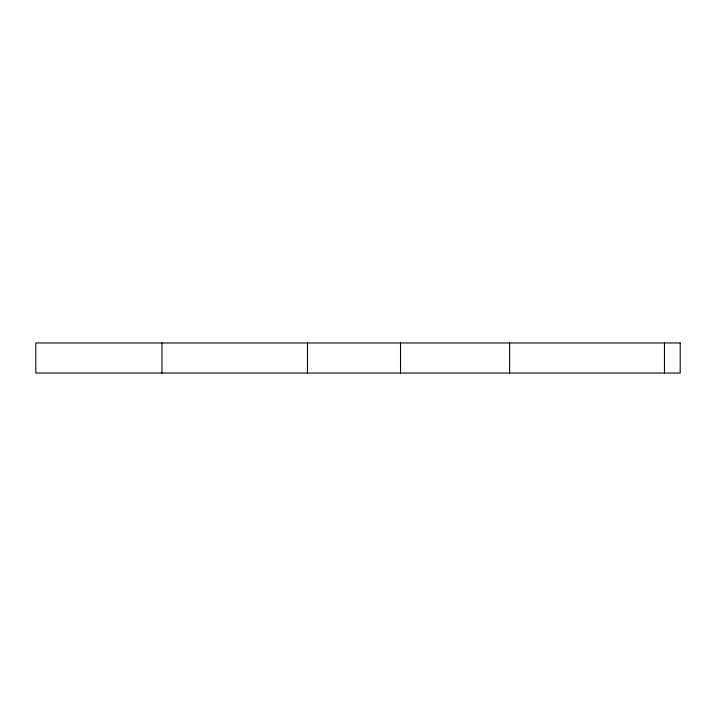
<?xml version="1.0" encoding="UTF-8"?>
<svg xmlns="http://www.w3.org/2000/svg" width="716" height="716" viewBox="0 0 716 716"><rect width="100%" height="100%" fill="white"/><g stroke="black" fill="none" stroke-linecap="round" stroke-linejoin="round"><path stroke-width="1.07" d="M664.466 342.964L664.466 373.036M509.622 342.964L509.622 373.036M400.521 342.964L400.521 373.036M307.468 342.964L307.468 373.036M161.959 342.964L161.959 373.036M680.2 342.964L35.8 342.964L35.8 373.036L680.2 373.036L680.2 342.964"/></g></svg>
